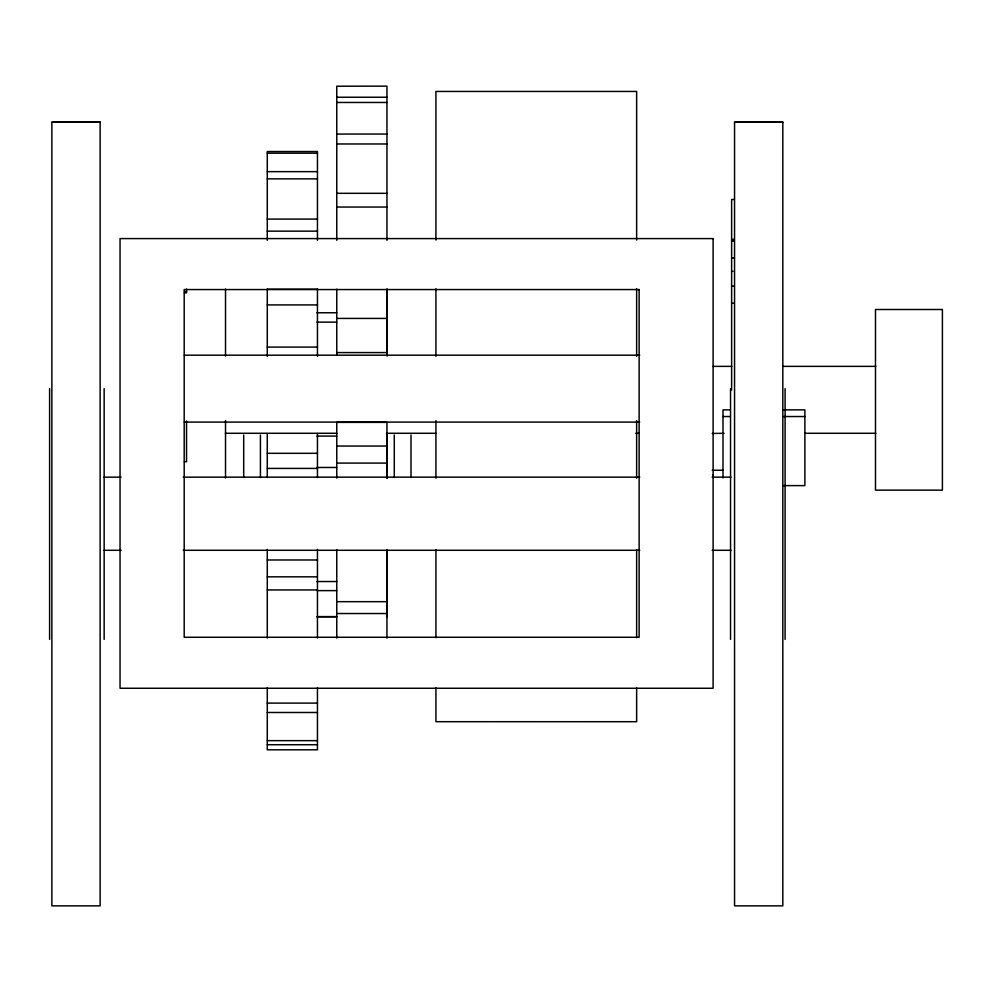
<?xml version="1.0" encoding="UTF-8"?>
<svg xmlns="http://www.w3.org/2000/svg" width="992" height="992" viewBox="0 0 992 992"><rect width="100%" height="100%" fill="white"/><g stroke="black" fill="none" stroke-linecap="round" stroke-linejoin="round"><path stroke-width="1.49" d="M336.772 97.241L386.954 97.241M336.772 102.461L386.954 102.461M51.869 122.252L100.13 122.252M734.551 122.252L782.824 122.252M336.772 134.056L386.954 134.056M336.772 143.976L386.954 143.976M267.282 153.177L317.452 153.177M267.282 171.653L317.452 171.653M267.282 178.858L317.452 178.858M336.772 193.316L386.954 193.316M734.34 199.504L731.625 199.504L731.625 390.054M336.772 207.043L386.954 207.043M267.282 219.096L317.452 219.096M267.282 231.148L317.452 231.148M731.625 239.407L734.34 239.407M731.625 241.019L734.34 241.019M731.625 257.945L734.34 257.945M731.625 271.337L732.976 271.337M731.625 286.167L734.34 286.167M267.282 289.205L317.452 289.205M184.487 291.722L186.533 291.722M184.487 292.838L186.533 292.838L186.533 289.032M731.625 303.254L734.34 303.254M267.282 304.916L317.452 304.916M316.882 312.765L336.734 312.765M336.772 318.42L386.954 318.42M316.882 322.14L336.734 322.14M267.282 347.088L317.452 347.088M336.772 352.582L386.954 352.582M184.351 355.186L639.728 355.186M713.236 366.37L731.823 366.37M782.936 366.37L875.862 366.37M729.976 409.857L722.994 409.857L722.994 477.933M783.444 409.857L804.884 409.857L804.884 485.609L783.444 485.609M722.994 416.541L729.976 416.541M783.444 416.541L804.884 416.541M184.351 422.096L639.728 422.096M225.382 433.281L336.896 433.281M386.446 433.281L436.009 433.281M635.798 433.281L638.898 433.281M712.231 433.454L724.086 433.281M804.611 433.281L875.862 433.281M316.882 436.083L336.734 436.083M336.772 446.04L386.954 446.04M267.282 453.307L317.452 453.307M184.487 461.751L186.533 461.751L186.533 421.005M336.772 463.09L386.954 463.09M316.882 467.48L336.734 467.48M267.282 468.422L317.452 468.422M712.231 470.245L722.994 470.245M104.086 477.152L121.098 477.152M183.272 477.152L639.766 477.152M712.144 477.152L731.054 477.152M104.086 550.287L121.098 550.287M183.272 550.287L639.766 550.287M712.144 550.287L731.054 550.287M267.282 559.984L317.452 559.984M267.282 576.823L317.452 576.823M316.882 581.535L336.734 581.535M267.282 589.942L317.452 589.942M316.882 590.624L336.734 590.624M336.772 601.673L386.954 601.673M336.772 613.527L386.954 613.527M316.882 616.602L336.734 616.602M316.882 616.776L336.734 616.776M267.282 703.105L317.452 703.105M267.282 712.492L317.452 712.492M267.282 740.652L317.452 740.652M267.282 744.719L317.452 744.719M785.094 388.653L785.094 639.418M730.546 388.653L730.546 639.418M713.161 474.796L713.161 477.648M636.641 240.039L636.641 91.45L435.922 91.45L435.922 240.039M636.641 288.722L636.641 356.314M636.641 420.645L636.641 478.194M636.641 549.543L636.641 637.682M636.641 687.878L636.641 721.705L435.922 721.692L435.922 687.878M435.922 288.722L435.922 356.314M435.922 420.645L435.922 478.194M435.922 549.543L435.922 637.682M411.01 435.042L411.01 477.487M394.283 435.042L394.283 477.487M387.128 289.118L387.128 356.19M387.128 433.033L387.128 478.107M387.128 549.605L387.128 616.776M386.954 240.3L386.954 86.143L336.772 86.205L336.772 240.3M386.954 289.143L386.954 355.235M386.954 478.156L386.954 422.381L336.772 422.381L336.772 478.156M386.954 549.593L386.954 638.092M336.772 289.143L336.772 355.235M336.772 549.593L336.772 638.092M317.452 240.287L317.452 151.528L267.282 151.528L267.282 240.287M317.452 289.032L317.452 356.364M317.452 433.516L317.452 477.536M317.452 549.419L317.452 638.042M317.452 687.642L317.452 749.803L267.282 749.803L267.282 687.642M267.282 289.032L267.282 356.364M267.282 433.516L267.282 477.536M267.282 549.419L267.282 638.042M260.425 435.042L260.425 477.487M243.697 435.042L243.697 477.487M225.519 289.044L225.519 356.091M225.519 420.496L225.519 478.057M104.148 388.653L104.148 639.418M49.6 388.653L49.6 639.418M100.13 122.214L51.869 122.214L51.869 905.857L100.13 905.857L100.13 122.214M782.824 122.214L734.551 122.214L734.551 905.857L782.824 905.857L782.824 122.214M713.099 238.588L120.044 238.588L120.044 688.262L713.099 688.262L713.099 238.588M639.133 289.565L184.19 289.565L184.19 637.273L639.133 637.273L639.133 289.565M942.4 309.504L875.49 309.504L875.49 490.147L942.4 490.147L942.4 309.504"/></g></svg>
